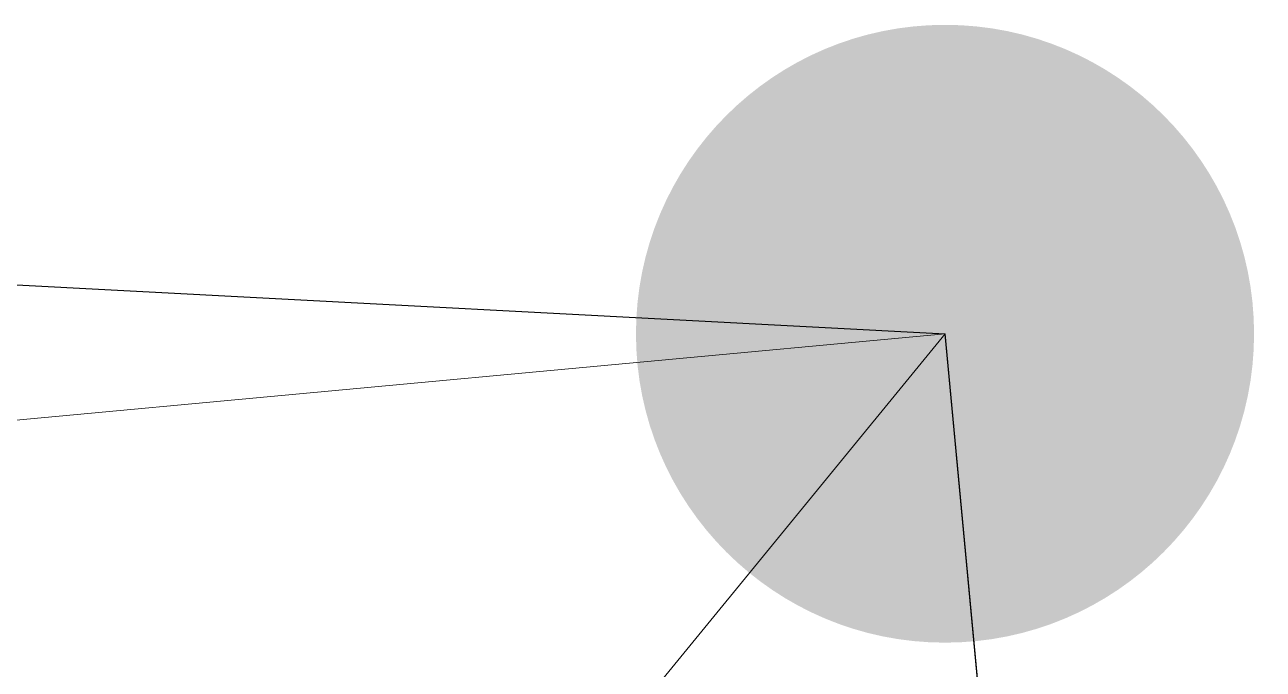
# Model space of a CAD drawing. Header units: metres. Extents: x 535281 to 535678, y 1836935 to 1837211.
# Drawn here: x 535433.55 to 535436.43, y 1837028.599 to 1837030.099 of the extents above; entities that cross this region are included whole.
import ezdxf

# ---------------------------------------------------------------- set-up
doc = ezdxf.new("R2010")
doc.units = ezdxf.units.M
doc.header["$MEASUREMENT"] = 0
for name, color, linetype, lineweight in [('Level 4', 1, 'Continuous', 0), ('Level 42', 1, 'Continuous', 0), ('Level 5', 1, 'Continuous', 0)]:
    doc.layers.add(name, color=color, linetype=linetype, lineweight=lineweight)

msp = doc.modelspace()

# ---------------------------------------------------------------- hatches: boundary and pattern name
at = {"layer": 'Level 4', "linetype": 'Continuous', "lineweight": 0}
h = msp.add_hatch(color=7, dxfattribs=at)
edge = h.paths.add_edge_path()
edge.add_arc((535435.69, 1837029.38), 0.7187, 270, 630)

# ---------------------------------------------------------------- linework, layer by layer
at = {"layer": 'Level 42', "color": 7, "linetype": 'Continuous', "lineweight": 0}
for p in [(535431.71, 1837029.01), (535431.71, 1837029.01), (535435.02, 1837028.56), (535435.02, 1837028.56), (535436.43, 1837021.52), (535436.43, 1837021.52)]:
    msp.add_line(p, (535435.69, 1837029.38), dxfattribs=at)
at = {"layer": 'Level 5', "color": 1, "linetype": 'Continuous', "lineweight": 30}
for p in [(535429.24, 1837029.72), (535436.43, 1837021.52)]:
    msp.add_line(p, (535435.69, 1837029.38), dxfattribs=at)

doc.saveas('drawing.dxf')
